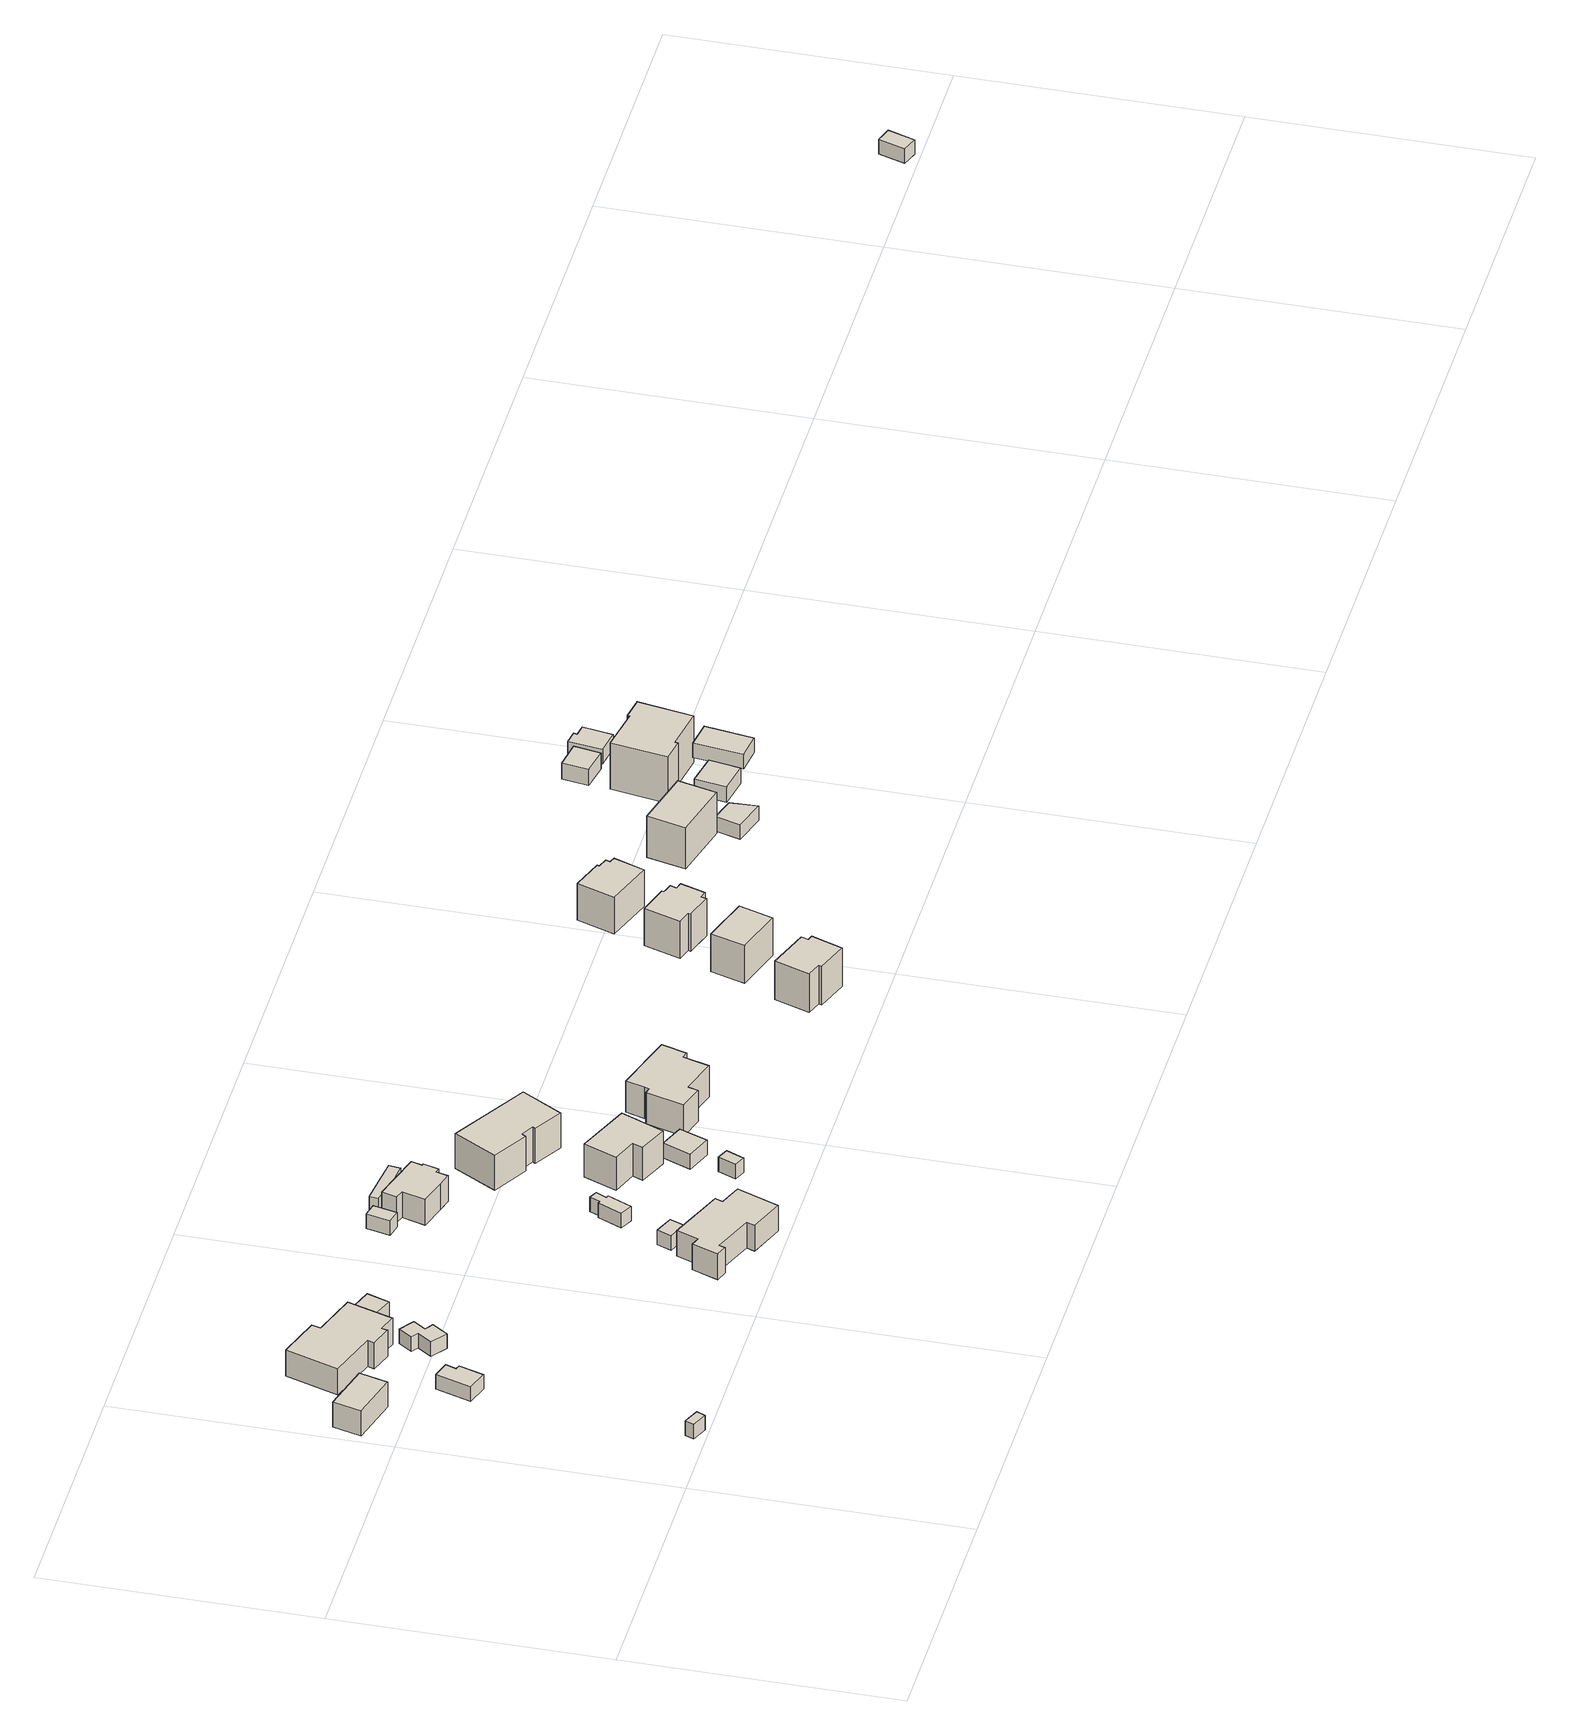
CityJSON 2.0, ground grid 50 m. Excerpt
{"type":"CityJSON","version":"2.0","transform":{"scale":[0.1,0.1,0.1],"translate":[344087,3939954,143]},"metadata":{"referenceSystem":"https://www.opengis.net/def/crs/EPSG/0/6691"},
"CityObjects":{
"building1":{"type":"Building","attributes":{"BuildingIDAttribute.prefecture":"14","BuildingIDAttribute.city":"14151","BuildingDetailAttribute.surveyYear":2015},"geometry":[{"type":"Solid","lod":"1","boundaries":[[[[0,1,2,3]],[[2,4,5,3]],[[1,6,4,2]],[[0,7,6,1]],[[3,5,7,0]],[[4,6,7,5]]]]}]},
"building2":{"type":"Building","attributes":{"usage":"411","measuredHeight":6.2,"storeysAboveGround":1,"BuildingIDAttribute.prefecture":"14","BuildingIDAttribute.city":"14151","BuildingDetailAttribute.totalFloorArea":49.8,"BuildingDetailAttribute.buildingFootprintArea":49.8,"BuildingDetailAttribute.buildingStructureType":"601","BuildingDetailAttribute.buildingStructureOrgType":"1","BuildingDetailAttribute.orgUsage":"10","BuildingDetailAttribute.surveyYear":2015},"geometry":[{"type":"Solid","lod":"1","boundaries":[[[[8,9,10,11]],[[10,12,13,11]],[[9,14,12,10]],[[8,15,14,9]],[[11,13,15,8]],[[12,14,15,13]]]]}]},
"building3":{"type":"Building","attributes":{"usage":"411","storeysAboveGround":1,"BuildingIDAttribute.prefecture":"14","BuildingIDAttribute.city":"14151","BuildingDetailAttribute.totalFloorArea":26.74,"BuildingDetailAttribute.buildingFootprintArea":26.74,"BuildingDetailAttribute.buildingStructureType":"601","BuildingDetailAttribute.buildingStructureOrgType":"1","BuildingDetailAttribute.orgUsage":"10","BuildingDetailAttribute.surveyYear":2015},"geometry":[{"type":"Solid","lod":"1","boundaries":[[[[16,17,18,19,20,21]],[[20,22,23,21]],[[19,24,22,20]],[[18,25,24,19]],[[17,26,25,18]],[[16,27,26,17]],[[21,23,27,16]],[[22,24,25,26,27,23]]]]}]},
"building4":{"type":"Building","attributes":{"usage":"411","measuredHeight":6.7,"storeysAboveGround":1,"BuildingIDAttribute.prefecture":"14","BuildingIDAttribute.city":"14151","BuildingDetailAttribute.totalFloorArea":166.38,"BuildingDetailAttribute.buildingFootprintArea":166.38,"BuildingDetailAttribute.buildingStructureType":"601","BuildingDetailAttribute.buildingStructureOrgType":"1","BuildingDetailAttribute.orgUsage":"10","BuildingDetailAttribute.surveyYear":2015},"geometry":[{"type":"Solid","lod":"1","boundaries":[[[[28,29,30,31,32,33,34,35,36,37]],[[36,38,39,37]],[[35,40,38,36]],[[34,41,40,35]],[[33,42,41,34]],[[32,43,42,33]],[[31,44,43,32]],[[30,45,44,31]],[[29,46,45,30]],[[28,47,46,29]],[[37,39,47,28]],[[38,40,41,42,43,44,45,46,47,39]]]]}]},
"building5":{"type":"Building","attributes":{"BuildingIDAttribute.prefecture":"14","BuildingIDAttribute.city":"14151","BuildingDetailAttribute.surveyYear":2015},"geometry":[{"type":"Solid","lod":"1","boundaries":[[[[48,49,50,51,52,53,54,55]],[[54,56,57,55]],[[53,58,56,54]],[[52,59,58,53]],[[51,60,59,52]],[[50,61,60,51]],[[49,62,61,50]],[[48,63,62,49]],[[55,57,63,48]],[[56,58,59,60,61,62,63,57]]]]}]},
"building6":{"type":"Building","attributes":{"BuildingIDAttribute.prefecture":"14","BuildingIDAttribute.city":"14151","BuildingDetailAttribute.surveyYear":2015},"geometry":[{"type":"Solid","lod":"1","boundaries":[[[[64,65,66,67]],[[66,68,69,67]],[[65,70,68,66]],[[64,71,70,65]],[[67,69,71,64]],[[68,70,71,69]]]]}]},
"building7":{"type":"Building","attributes":{"BuildingIDAttribute.prefecture":"14","BuildingIDAttribute.city":"14151","BuildingDetailAttribute.surveyYear":2015},"geometry":[{"type":"Solid","lod":"1","boundaries":[[[[72,73,74,75]],[[74,76,77,75]],[[73,78,76,74]],[[72,79,78,73]],[[75,77,79,72]],[[76,78,79,77]]]]}]},
"building8":{"type":"Building","attributes":{"usage":"411","measuredHeight":5.7,"storeysAboveGround":1,"BuildingIDAttribute.prefecture":"14","BuildingIDAttribute.city":"14151","BuildingDetailAttribute.totalFloorArea":131.43,"BuildingDetailAttribute.buildingFootprintArea":131.43,"BuildingDetailAttribute.buildingStructureType":"601","BuildingDetailAttribute.buildingStructureOrgType":"1","BuildingDetailAttribute.orgUsage":"10","BuildingDetailAttribute.surveyYear":2015},"geometry":[{"type":"Solid","lod":"1","boundaries":[[[[80,81,82,83,84,85,86,87,88,89,90,91]],[[90,92,93,91]],[[89,94,92,90]],[[88,95,94,89]],[[87,96,95,88]],[[86,97,96,87]],[[85,98,97,86]],[[84,99,98,85]],[[83,100,99,84]],[[82,101,100,83]],[[81,102,101,82]],[[80,103,102,81]],[[91,93,103,80]],[[92,94,95,96,97,98,99,100,101,102,103,93]]]]}]},
"building9":{"type":"Building","attributes":{"BuildingIDAttribute.prefecture":"14","BuildingIDAttribute.city":"14151","BuildingDetailAttribute.surveyYear":2015},"geometry":[{"type":"Solid","lod":"1","boundaries":[[[[104,105,106,107]],[[106,108,109,107]],[[105,110,108,106]],[[104,111,110,105]],[[107,109,111,104]],[[108,110,111,109]]]]}]},
"building10":{"type":"Building","attributes":{"BuildingIDAttribute.prefecture":"14","BuildingIDAttribute.city":"14151","BuildingDetailAttribute.surveyYear":2015},"geometry":[{"type":"Solid","lod":"1","boundaries":[[[[112,113,114,115,116,117,118,119]],[[118,120,121,119]],[[117,122,120,118]],[[116,123,122,117]],[[115,124,123,116]],[[114,125,124,115]],[[113,126,125,114]],[[112,127,126,113]],[[119,121,127,112]],[[120,122,123,124,125,126,127,121]]]]}]},
"building11":{"type":"Building","attributes":{"usage":"411","measuredHeight":7.6,"storeysAboveGround":2,"BuildingIDAttribute.prefecture":"14","BuildingIDAttribute.city":"14151","BuildingDetailAttribute.totalFloorArea":111.64,"BuildingDetailAttribute.buildingFootprintArea":55.82,"BuildingDetailAttribute.buildingStructureType":"601","BuildingDetailAttribute.buildingStructureOrgType":"1","BuildingDetailAttribute.orgUsage":"10","BuildingDetailAttribute.surveyYear":2015},"geometry":[{"type":"Solid","lod":"1","boundaries":[[[[128,129,130,131,132,133,134,135,136,137,138]],[[137,139,140,138]],[[136,141,139,137]],[[135,142,141,136]],[[134,143,142,135]],[[133,144,143,134]],[[132,145,144,133]],[[131,146,145,132]],[[130,147,146,131]],[[129,148,147,130]],[[128,149,148,129]],[[138,140,149,128]],[[139,141,142,143,144,145,146,147,148,149,140]]]]}]},
"building12":{"type":"Building","attributes":{"usage":"411","storeysAboveGround":2,"BuildingIDAttribute.prefecture":"14","BuildingIDAttribute.city":"14151","BuildingDetailAttribute.totalFloorArea":34.53,"BuildingDetailAttribute.buildingFootprintArea":17.27,"BuildingDetailAttribute.buildingStructureType":"601","BuildingDetailAttribute.buildingStructureOrgType":"1","BuildingDetailAttribute.orgUsage":"10","BuildingDetailAttribute.surveyYear":2015},"geometry":[{"type":"Solid","lod":"1","boundaries":[[[[150,151,152,153,154,155,156,157]],[[156,158,159,157]],[[155,160,158,156]],[[154,161,160,155]],[[153,162,161,154]],[[152,163,162,153]],[[151,164,163,152]],[[150,165,164,151]],[[157,159,165,150]],[[158,160,161,162,163,164,165,159]]]]}]},
"building13":{"type":"Building","attributes":{"BuildingIDAttribute.prefecture":"14","BuildingIDAttribute.city":"14151","BuildingDetailAttribute.surveyYear":2015},"geometry":[{"type":"Solid","lod":"1","boundaries":[[[[166,167,168,169]],[[168,170,171,169]],[[167,172,170,168]],[[166,173,172,167]],[[169,171,173,166]],[[170,172,173,171]]]]}]},
"building14":{"type":"Building","attributes":{"usage":"411","measuredHeight":7.6,"storeysAboveGround":2,"BuildingIDAttribute.prefecture":"14","BuildingIDAttribute.city":"14151","BuildingDetailAttribute.totalFloorArea":138.62,"BuildingDetailAttribute.buildingFootprintArea":69.31,"BuildingDetailAttribute.buildingStructureType":"601","BuildingDetailAttribute.buildingStructureOrgType":"1","BuildingDetailAttribute.orgUsage":"10","BuildingDetailAttribute.surveyYear":2015},"geometry":[{"type":"Solid","lod":"1","boundaries":[[[[174,175,176,177,178,179]],[[178,180,181,179]],[[177,182,180,178]],[[176,183,182,177]],[[175,184,183,176]],[[174,185,184,175]],[[179,181,185,174]],[[180,182,183,184,185,181]]]]}]},
"building15":{"type":"Building","attributes":{"usage":"411","measuredHeight":3.3,"storeysAboveGround":1,"BuildingIDAttribute.prefecture":"14","BuildingIDAttribute.city":"14151","BuildingDetailAttribute.totalFloorArea":28.5,"BuildingDetailAttribute.buildingFootprintArea":28.5,"BuildingDetailAttribute.buildingStructureType":"610","BuildingDetailAttribute.buildingStructureOrgType":"2","BuildingDetailAttribute.orgUsage":"10","BuildingDetailAttribute.surveyYear":2015},"geometry":[{"type":"Solid","lod":"1","boundaries":[[[[186,187,188,189]],[[188,190,191,189]],[[187,192,190,188]],[[186,193,192,187]],[[189,191,193,186]],[[190,192,193,191]]]]}]},
"building16":{"type":"Building","attributes":{"usage":"411","measuredHeight":8.7,"storeysAboveGround":2,"BuildingIDAttribute.prefecture":"14","BuildingIDAttribute.city":"14151","BuildingDetailAttribute.totalFloorArea":243.39,"BuildingDetailAttribute.buildingFootprintArea":121.7,"BuildingDetailAttribute.buildingStructureType":"601","BuildingDetailAttribute.buildingStructureOrgType":"1","BuildingDetailAttribute.orgUsage":"10","BuildingDetailAttribute.surveyYear":2015},"geometry":[{"type":"Solid","lod":"1","boundaries":[[[[194,195,196,197,198,199,200,201]],[[200,202,203,201]],[[199,204,202,200]],[[198,205,204,199]],[[197,206,205,198]],[[196,207,206,197]],[[195,208,207,196]],[[194,209,208,195]],[[201,203,209,194]],[[202,204,205,206,207,208,209,203]]]]}]},
"building17":{"type":"Building","attributes":{"usage":"411","measuredHeight":7.8,"storeysAboveGround":2,"BuildingIDAttribute.prefecture":"14","BuildingIDAttribute.city":"14151","BuildingDetailAttribute.totalFloorArea":212.31,"BuildingDetailAttribute.buildingFootprintArea":106.15,"BuildingDetailAttribute.buildingStructureType":"601","BuildingDetailAttribute.buildingStructureOrgType":"1","BuildingDetailAttribute.orgUsage":"10","BuildingDetailAttribute.surveyYear":2015},"geometry":[{"type":"Solid","lod":"1","boundaries":[[[[210,211,212,213,214,215,216,217,218,219,220]],[[219,221,222,220]],[[218,223,221,219]],[[217,224,223,218]],[[216,225,224,217]],[[215,226,225,216]],[[214,227,226,215]],[[213,228,227,214]],[[212,229,228,213]],[[211,230,229,212]],[[210,231,230,211]],[[220,222,231,210]],[[221,223,224,225,226,227,228,229,230,231,222]]]]}]},
"building18":{"type":"Building","attributes":{"usage":"411","measuredHeight":9.3,"storeysAboveGround":2,"BuildingIDAttribute.prefecture":"14","BuildingIDAttribute.city":"14151","BuildingDetailAttribute.totalFloorArea":109.98,"BuildingDetailAttribute.buildingFootprintArea":54.99,"BuildingDetailAttribute.buildingStructureType":"601","BuildingDetailAttribute.buildingStructureOrgType":"1","BuildingDetailAttribute.orgUsage":"10","BuildingDetailAttribute.surveyYear":2015},"geometry":[{"type":"Solid","lod":"1","boundaries":[[[[232,233,234,235,236,237,238,239]],[[238,240,241,239]],[[237,242,240,238]],[[236,243,242,237]],[[235,244,243,236]],[[234,245,244,235]],[[233,246,245,234]],[[232,247,246,233]],[[239,241,247,232]],[[240,242,243,244,245,246,247,241]]]]}]},
"building19":{"type":"Building","attributes":{"usage":"411","measuredHeight":8.9,"storeysAboveGround":2,"BuildingIDAttribute.prefecture":"14","BuildingIDAttribute.city":"14151","BuildingDetailAttribute.totalFloorArea":101.46,"BuildingDetailAttribute.buildingFootprintArea":50.73,"BuildingDetailAttribute.buildingStructureType":"601","BuildingDetailAttribute.buildingStructureOrgType":"1","BuildingDetailAttribute.orgUsage":"10","BuildingDetailAttribute.surveyYear":2015},"geometry":[{"type":"Solid","lod":"1","boundaries":[[[[248,249,250,251]],[[250,252,253,251]],[[249,254,252,250]],[[248,255,254,249]],[[251,253,255,248]],[[252,254,255,253]]]]}]},
"building20":{"type":"Building","attributes":{"usage":"411","measuredHeight":8.9,"storeysAboveGround":2,"BuildingIDAttribute.prefecture":"14","BuildingIDAttribute.city":"14151","BuildingDetailAttribute.totalFloorArea":106.08,"BuildingDetailAttribute.buildingFootprintArea":53.04,"BuildingDetailAttribute.buildingStructureType":"601","BuildingDetailAttribute.buildingStructureOrgType":"1","BuildingDetailAttribute.orgUsage":"10","BuildingDetailAttribute.surveyYear":2015},"geometry":[{"type":"Solid","lod":"1","boundaries":[[[[256,257,258,259,260,261,262,263,264,265,266,267]],[[266,268,269,267]],[[265,270,268,266]],[[264,271,270,265]],[[263,272,271,264]],[[262,273,272,263]],[[261,274,273,262]],[[260,275,274,261]],[[259,276,275,260]],[[258,277,276,259]],[[257,278,277,258]],[[256,279,278,257]],[[267,269,279,256]],[[268,270,271,272,273,274,275,276,277,278,279,269]]]]}]},
"building21":{"type":"Building","attributes":{"usage":"411","measuredHeight":8.9,"storeysAboveGround":2,"BuildingIDAttribute.prefecture":"14","BuildingIDAttribute.city":"14151","BuildingDetailAttribute.totalFloorArea":110.21,"BuildingDetailAttribute.buildingFootprintArea":55.11,"BuildingDetailAttribute.buildingStructureType":"601","BuildingDetailAttribute.buildingStructureOrgType":"1","BuildingDetailAttribute.orgUsage":"10","BuildingDetailAttribute.surveyYear":2015},"geometry":[{"type":"Solid","lod":"1","boundaries":[[[[280,281,282,283,284,285,286,287]],[[286,288,289,287]],[[285,290,288,286]],[[284,291,290,285]],[[283,292,291,284]],[[282,293,292,283]],[[281,294,293,282]],[[280,295,294,281]],[[287,289,295,280]],[[288,290,291,292,293,294,295,289]]]]}]},
"building22":{"type":"Building","attributes":{"usage":"411","measuredHeight":8.9,"storeysAboveGround":2,"BuildingIDAttribute.prefecture":"14","BuildingIDAttribute.city":"14151","BuildingDetailAttribute.totalFloorArea":140.08,"BuildingDetailAttribute.buildingFootprintArea":70.04,"BuildingDetailAttribute.buildingStructureType":"601","BuildingDetailAttribute.buildingStructureOrgType":"1","BuildingDetailAttribute.orgUsage":"10","BuildingDetailAttribute.surveyYear":2015},"geometry":[{"type":"Solid","lod":"1","boundaries":[[[[296,297,298,299]],[[298,300,301,299]],[[297,302,300,298]],[[296,303,302,297]],[[299,301,303,296]],[[300,302,303,301]]]]}]},
"building23":{"type":"Building","attributes":{"BuildingIDAttribute.prefecture":"14","BuildingIDAttribute.city":"14151","BuildingDetailAttribute.surveyYear":2015},"geometry":[{"type":"Solid","lod":"1","boundaries":[[[[304,305,306,307]],[[306,308,309,307]],[[305,310,308,306]],[[304,311,310,305]],[[307,309,311,304]],[[308,310,311,309]]]]}]},
"building24":{"type":"Building","attributes":{"measuredHeight":3.7,"BuildingIDAttribute.prefecture":"14","BuildingIDAttribute.city":"14151","BuildingDetailAttribute.surveyYear":2015},"geometry":[{"type":"Solid","lod":"1","boundaries":[[[[312,313,314,315]],[[314,316,317,315]],[[313,318,316,314]],[[312,319,318,313]],[[315,317,319,312]],[[316,318,319,317]]]]}]},
"building25":{"type":"Building","attributes":{"measuredHeight":3.5,"BuildingIDAttribute.prefecture":"14","BuildingIDAttribute.city":"14151","BuildingDetailAttribute.surveyYear":2015,"BuildingLandSlideRiskAttribute.description":"1","BuildingLandSlideRiskAttribute.areaType":"1"},"geometry":[{"type":"Solid","lod":"1","boundaries":[[[[320,321,322,323]],[[322,324,325,323]],[[321,326,324,322]],[[320,327,326,321]],[[323,325,327,320]],[[324,326,327,325]]]]}]},
"building26":{"type":"Building","attributes":{"usage":"411","measuredHeight":10.3,"storeysAboveGround":2,"BuildingIDAttribute.prefecture":"14","BuildingIDAttribute.city":"14151","BuildingDetailAttribute.totalFloorArea":214.06,"BuildingDetailAttribute.buildingFootprintArea":107.03,"BuildingDetailAttribute.buildingStructureType":"601","BuildingDetailAttribute.buildingStructureOrgType":"1","BuildingDetailAttribute.orgUsage":"10","BuildingDetailAttribute.surveyYear":2015,"BuildingLandSlideRiskAttribute.description":"1","BuildingLandSlideRiskAttribute.areaType":"1"},"geometry":[{"type":"Solid","lod":"1","boundaries":[[[[328,329,330,331,332,333,334,335]],[[334,336,337,335]],[[333,338,336,334]],[[332,339,338,333]],[[331,340,339,332]],[[330,341,340,331]],[[329,342,341,330]],[[328,343,342,329]],[[335,337,343,328]],[[336,338,339,340,341,342,343,337]]]]}]},
"building27":{"type":"Building","attributes":{"BuildingIDAttribute.prefecture":"14","BuildingIDAttribute.city":"14151","BuildingDetailAttribute.surveyYear":2015,"BuildingLandSlideRiskAttribute.description":"1","BuildingLandSlideRiskAttribute.areaType":"1"},"geometry":[{"type":"Solid","lod":"1","boundaries":[[[[344,345,346,347]],[[346,348,349,347]],[[345,350,348,346]],[[344,351,350,345]],[[347,349,351,344]],[[348,350,351,349]]]]}]},
"building28":{"type":"Building","attributes":{"BuildingIDAttribute.prefecture":"14","BuildingIDAttribute.city":"14151","BuildingDetailAttribute.surveyYear":2015,"BuildingLandSlideRiskAttribute.description":"1","BuildingLandSlideRiskAttribute.areaType":"1"},"geometry":[{"type":"Solid","lod":"1","boundaries":[[[[352,353,354,355,356,357]],[[356,358,359,357]],[[355,360,358,356]],[[354,361,360,355]],[[353,362,361,354]],[[352,363,362,353]],[[357,359,363,352]],[[358,360,361,362,363,359]]]]}]},
"building29":{"type":"Building","attributes":{"BuildingIDAttribute.prefecture":"14","BuildingIDAttribute.city":"14151","BuildingDetailAttribute.surveyYear":2015},"geometry":[{"type":"Solid","lod":"1","boundaries":[[[[364,365,366,367]],[[366,368,369,367]],[[365,370,368,366]],[[364,371,370,365]],[[367,369,371,364]],[[368,370,371,369]]]]}]}
},
"vertices":[
[131,18,9],[138,35,9],[168,22,9],[161,6,9],[168,22,39],[161,6,39],[138,35,39],[131,18,39],
[111,588,11],[97,536,11],[7,560,11],[21,612,11],[7,560,63],[21,612,63],[97,536,63],[111,588,63],
[166,470,11],[197,460,11],[190,441,11],[199,438,11],[184,392,11],[145,405,11],[184,392,41],[145,405,41],[199,438,41],[190,441,41],[197,460,41],[166,470,41],
[142,722,12],[221,696,12],[216,680,12],[298,653,12],[271,569,12],[239,580,12],[236,569,12],[196,583,12],[200,595,12],[110,625,12],[200,595,66],[110,625,66],[196,583,66],[236,569,66],[239,580,66],[271,569,66],[298,653,66],[216,680,66],[221,696,66],[142,722,66],
[251,499,13],[269,525,13],[257,534,13],[274,559,13],[301,540,13],[285,517,13],[300,507,13],[280,478,13],[300,507,43],[280,478,43],[285,517,43],[301,540,43],[274,559,43],[257,534,43],[269,525,43],[251,499,43],
[358,634,14],[344,593,14],[303,608,14],[318,648,14],[303,608,44],[318,648,44],[344,593,44],[358,634,44],
[673,189,20],[663,163,20],[628,176,20],[638,203,20],[628,176,50],[638,203,50],[663,163,50],[673,189,50],
[742,128,2],[736,114,2],[777,98,2],[747,21,2],[682,46,2],[688,61,2],[614,90,2],[610,79,2],[589,87,2],[607,135,2],[623,129,2],[638,169,2],[623,129,55],[638,169,55],[607,135,55],[589,87,55],[610,79,55],[614,90,55],[688,61,55],[682,46,55],[747,21,55],[777,98,55],[736,114,55],[742,128,55],
[571,687,19],[597,681,19],[587,637,19],[561,643,19],[587,637,49],[561,643,49],[597,681,49],[571,687,49],
[686,316,23],[691,314,23],[699,333,23],[715,326,23],[705,306,23],[710,304,23],[690,260,23],[666,271,23],[690,260,53],[666,271,53],[710,304,53],[705,306,53],[715,326,53],[699,333,53],[691,314,53],[686,316,53],
[704,641,18],[698,621,18],[702,620,18],[694,592,18],[685,594,18],[679,572,18],[652,579,18],[604,593,18],[616,636,18],[600,641,18],[608,669,18],[600,641,71],[608,669,71],[616,636,71],[604,593,71],[652,579,71],[679,572,71],[685,594,71],[694,592,71],[702,620,71],[698,621,71],[704,641,71],
[708,660,21],[680,663,21],[679,659,21],[615,677,21],[617,693,21],[625,692,21],[661,688,21],[711,682,21],[661,688,51],[711,682,51],[625,692,51],[617,693,51],[615,677,51],[679,659,51],[680,663,51],[708,660,51],
[861,151,22],[882,142,22],[868,109,22],[847,118,22],[868,109,52],[847,118,52],[882,142,52],[861,151,52],
[890,324,25],[857,245,25],[803,267,25],[811,286,25],[765,304,25],[790,365,25],[765,304,93],[790,365,93],[811,286,93],[803,267,93],[857,245,93],[890,324,93],
[918,231,25],[898,179,25],[852,197,25],[873,249,25],[852,197,56],[873,249,56],[898,179,56],[918,231,56],
[913,499,19],[869,424,19],[816,455,19],[819,460,19],[796,473,19],[791,465,19],[726,503,19],[771,582,19],[726,503,91],[771,582,91],[791,465,91],[796,473,91],[819,460,91],[816,455,91],[869,424,91],[913,499,91],
[1092,304,30],[1078,258,30],[1066,261,30],[1052,213,30],[985,233,30],[980,214,30],[934,228,30],[954,298,30],[965,295,30],[968,304,30],[978,338,30],[968,304,95],[978,338,95],[965,295,95],[954,298,95],[934,228,95],[980,214,95],[985,233,95],[1052,213,95],[1066,261,95],[1078,258,95],[1092,304,95],
[1430,145,25],[1426,132,25],[1436,129,25],[1415,71,25],[1356,92,25],[1358,98,25],[1331,108,25],[1353,172,25],[1331,108,105],[1353,172,105],[1358,98,105],[1356,92,105],[1415,71,105],[1436,129,105],[1426,132,105],[1430,145,105],
[1482,264,34],[1462,202,34],[1374,229,34],[1393,292,34],[1374,229,112],[1393,292,112],[1462,202,112],[1482,264,112],
[1489,399,38],[1488,395,38],[1507,389,38],[1503,377,38],[1516,373,38],[1501,327,38],[1488,331,38],[1485,321,38],[1436,337,38],[1437,341,38],[1412,349,38],[1434,416,38],[1412,349,115],[1434,416,115],[1437,341,115],[1436,337,115],[1485,321,115],[1488,331,115],[1501,327,115],[1516,373,115],[1503,377,115],[1507,389,115],[1488,395,115],[1489,399,115],
[1451,472,40],[1475,541,40],[1533,521,40],[1532,517,40],[1551,510,40],[1548,502,40],[1559,498,40],[1539,441,40],[1559,498,116],[1539,441,116],[1548,502,116],[1551,510,116],[1532,517,116],[1533,521,116],[1475,541,116],[1451,472,116],
[1783,442,42],[1766,371,42],[1656,398,42],[1673,469,42],[1656,398,127],[1673,469,127],[1766,371,127],[1783,442,127],
[1773,375,41],[1817,362,41],[1820,312,41],[1760,329,41],[1820,312,71],[1760,329,71],[1817,362,71],[1773,375,71],
[1922,422,43],[1912,365,43],[1854,375,43],[1864,433,43],[1854,375,75],[1864,433,75],[1912,365,75],[1922,422,75],
[1840,609,48],[1848,657,48],[1899,649,48],[1891,600,48],[1899,649,81],[1891,600,81],[1848,657,81],[1840,609,81],
[1873,580,22],[1954,566,22],[1955,570,22],[1997,563,22],[1980,462,22],[1900,475,22],[1899,469,22],[1856,476,22],[1899,469,118],[1856,476,118],[1900,475,118],[1980,462,118],[1997,563,118],[1955,570,118],[1954,566,118],[1873,580,118],
[2017,453,42],[2004,364,42],[1954,370,42],[1966,460,42],[1954,370,72],[1966,460,72],[2004,364,72],[2017,453,72],
[1936,658,50],[1935,651,50],[1957,648,50],[1948,593,50],[1902,600,50],[1911,662,50],[1902,600,80],[1911,662,80],[1948,593,80],[1957,648,80],[1935,651,80],[1936,658,80],
[3704,496,51],[3675,506,51],[3691,555,51],[3720,545,51],[3691,555,81],[3720,545,81],[3675,506,81],[3704,496,81]
]}
